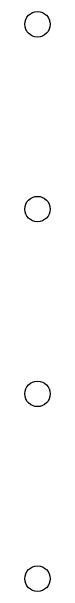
# Model space of a CAD drawing. Extents: x 2.12 to 4.45, y -4.67 to -3.06.
# Drawn here: x 4.3632 to 4.377, y -4.2667 to -3.953 of the extents above; entities that cross this region are included whole.
import ezdxf

# ---------------------------------------------------------------- set-up
doc = ezdxf.new("R2010")
doc.units = 0
doc.header["$MEASUREMENT"] = 0
doc.layers.add('BLACK', color=7, linetype='CONTINUOUS')

msp = doc.modelspace()

# ---------------------------------------------------------------- linework, layer by layer
at = {"layer": 'BLACK'}
for centre in [(4.37008, -3.95984), (4.37008, -3.95984), (4.37008, -4.05984), (4.37008, -4.05984), (4.37008, -4.15984), (4.37008, -4.15984), (4.37008, -4.25984), (4.37008, -4.25984)]:
    msp.add_circle(centre, 0.00689, dxfattribs=at)

doc.saveas('drawing.dxf')
